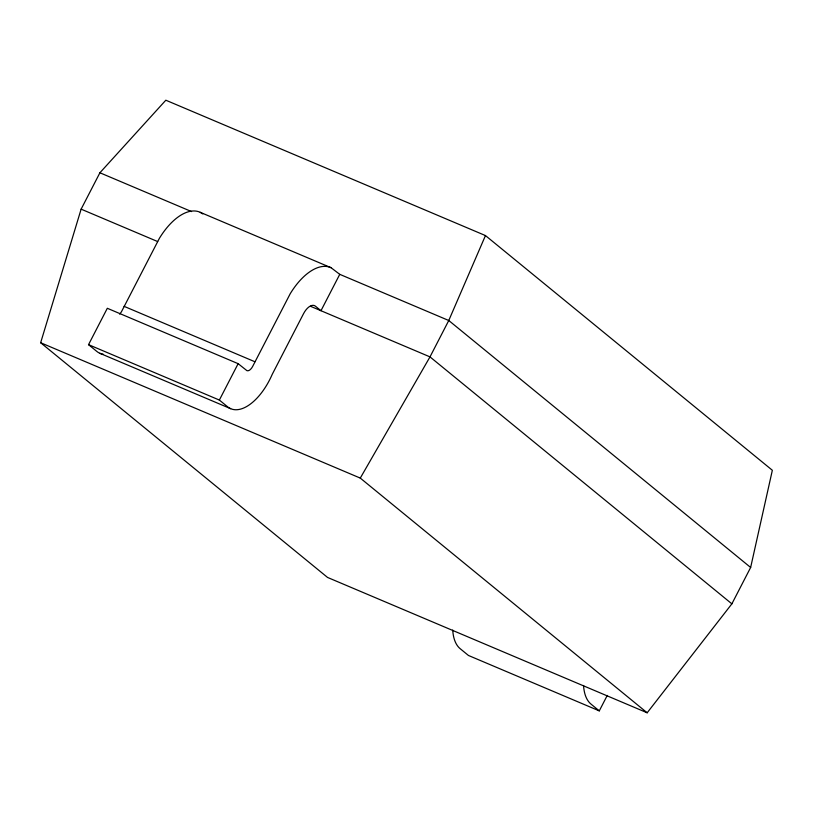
<?xml version="1.0" encoding="UTF-8"?>
<svg xmlns="http://www.w3.org/2000/svg" width="813" height="813" viewBox="0 0 813 813"><rect width="100%" height="100%" fill="white"/><g stroke="black" fill="none" stroke-linecap="round" stroke-linejoin="round"><path stroke-width="1.22" d="M750.643 567.474L772.35 470.27L485.463 235.567L165.832 100.212L99.908 172.773L81.127 209.154L40.65 342.73L327.537 577.433L647.168 712.788L731.873 603.846L750.643 567.474L448.766 320.505L339.753 274.337L331.064 267.711L200.242 212.315A55.121 28.079 -67 0 0 159.368 238.361L121.818 311.054A7.205 3.669 -67 0 1 119.582 314.082M485.463 235.567L448.766 320.505L429.996 356.887L360.281 478.095L647.168 712.788M331.064 267.711A55.121 28.079 -67 0 0 290.19 293.767L252.64 366.46A7.205 3.669 -67 0 1 246.908 370.637L238.138 363.675L107.316 308.279L88.536 344.651L96.818 351.429A48.587 24.746 -67 0 0 103.231 354.234M339.753 274.337L320.972 310.718L315.383 306.145A13.76 7.012 -67 0 0 303.534 313.696L272.243 374.326A48.587 24.746 -67 0 1 227.64 406.825L219.358 400.057L238.138 363.675M452.739 630.065A48.587 24.746 -67 0 0 460.188 648.703L468.461 655.471L599.283 710.877L607.25 695.44M99.908 172.773L191.533 211.573M81.127 209.154L157.671 241.563M310.464 306.267L429.996 356.887L731.873 603.846M124.064 306.338L254.886 361.744M88.536 344.651L219.358 400.057M99.826 353.279L230.658 408.685M40.65 342.73L360.281 478.095M200.242 212.315L202.783 213.921M599.283 710.877L591.01 704.099A48.587 24.746 -67 0 1 583.561 685.471"/></g></svg>
